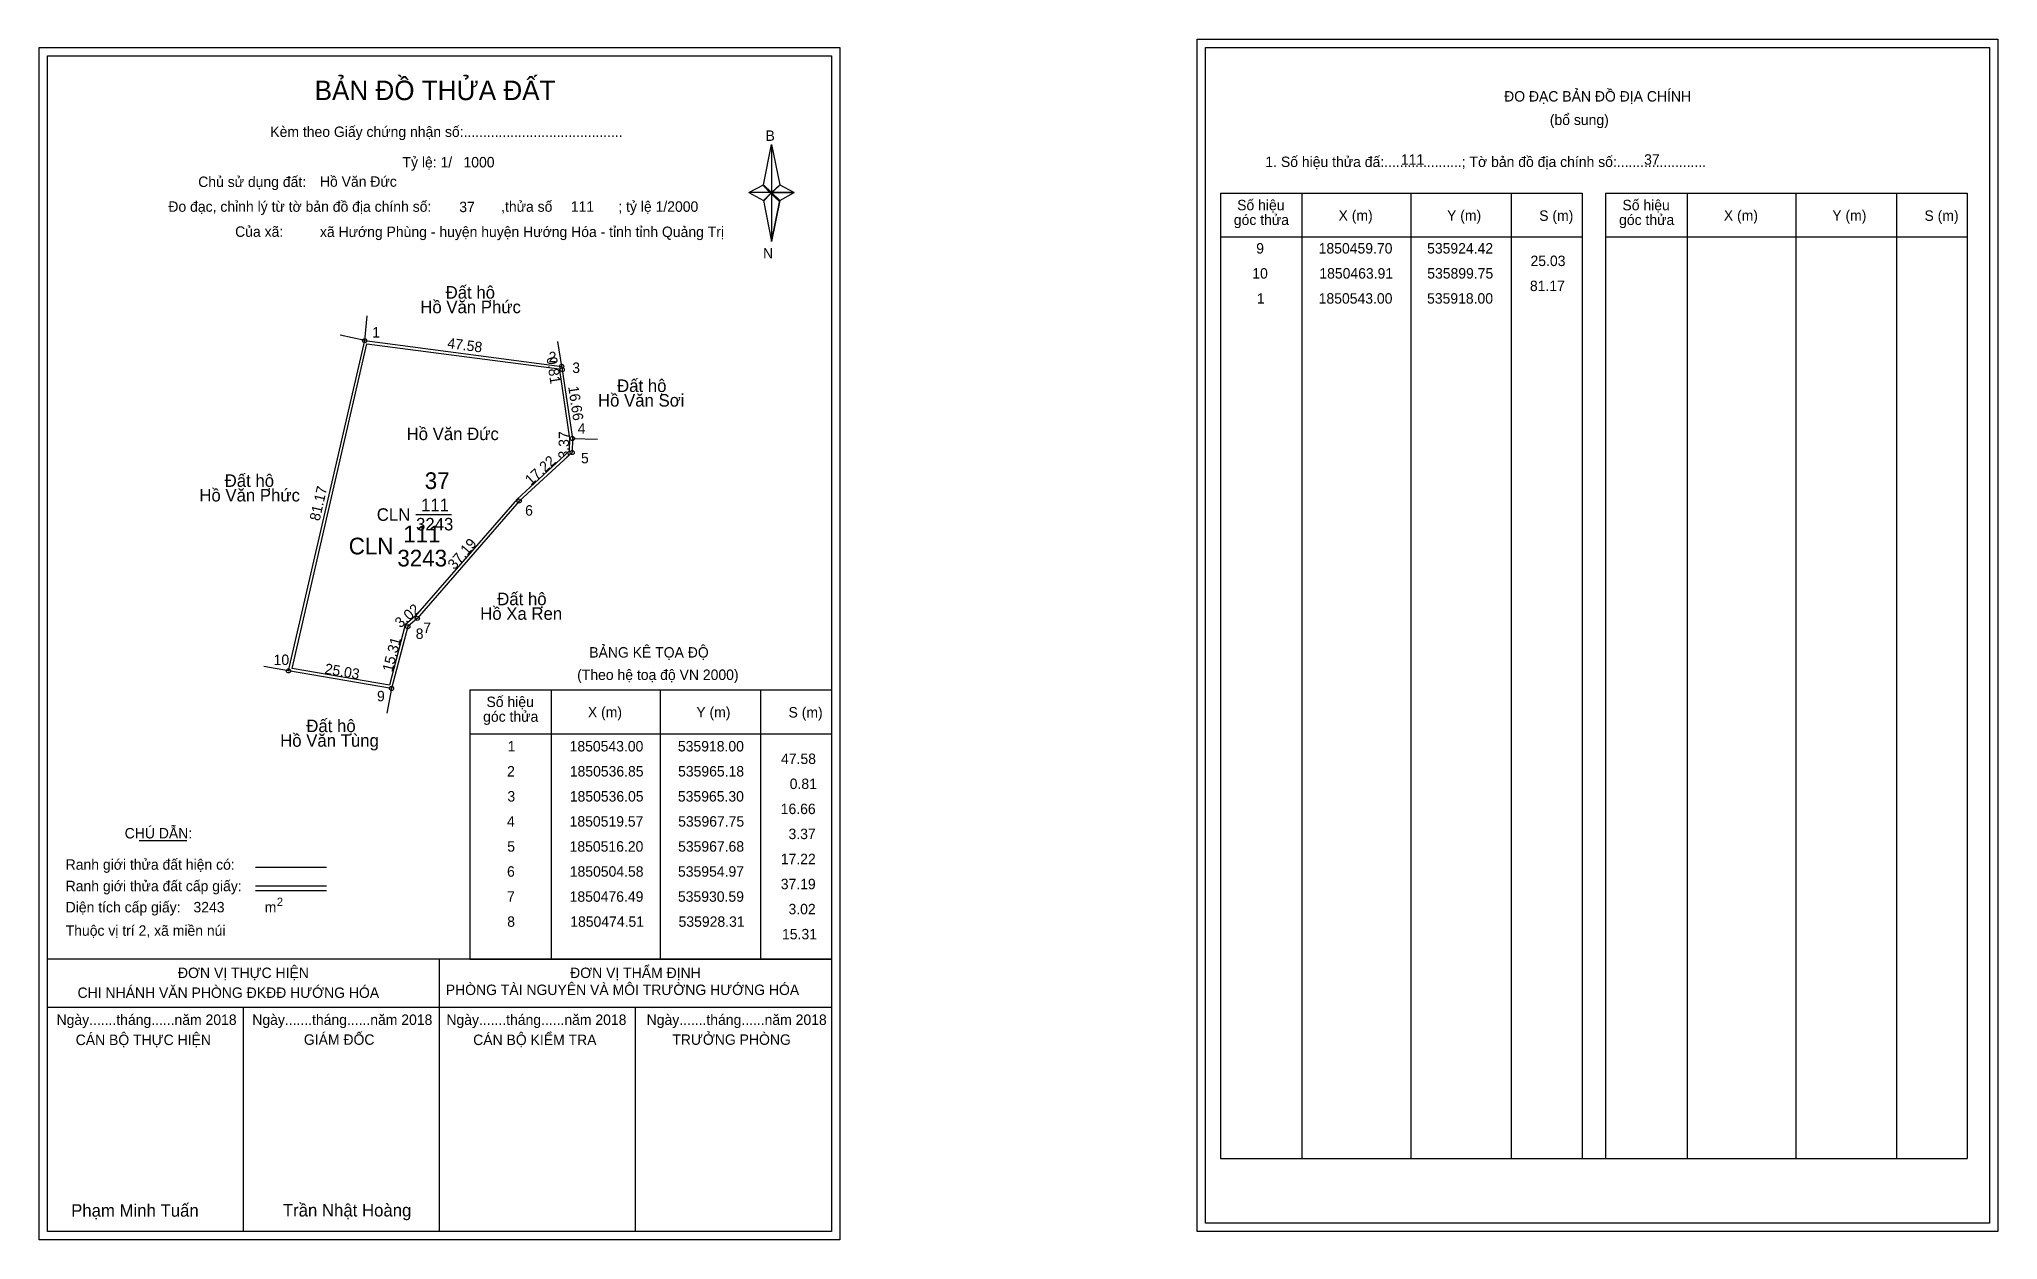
# Model space of a CAD drawing. Extents: x 535840 to 536309, y 1850328 to 1850615.
import ezdxf

# ---------------------------------------------------------------- set-up
doc = ezdxf.new("R2010")
doc.units = 0
for name, color, linetype in [('Level 1', 7, 'Continuous'), ('Level 10', 7, 'Continuous'), ('Level 11', 7, 'Continuous'), ('Level 13', 7, 'Continuous'), ('Level 2', 7, 'Continuous'), ('Level 27', 7, 'Continuous'), ('Level 3', 7, 'Continuous'), ('Level 36', 7, 'Continuous'), ('Level 4', 7, 'Continuous'), ('Level 49', 7, 'Continuous'), ('Level 5', 7, 'Continuous'), ('Level 53', 7, 'Continuous'), ('Level 55', 7, 'Continuous'), ('Level 6', 7, 'Continuous'), ('Level 63', 7, 'Continuous'), ('Level 7', 7, 'Continuous'), ('Level 9', 7, 'Continuous')]:
    doc.layers.add(name, color=color, linetype=linetype)

msp = doc.modelspace()

# ---------------------------------------------------------------- linework, layer by layer
at = {"layer": 'Level 1'}
for p, q in [((535842.05, 1850611.21), (535842.05, 1850611.21)), ((536119.37, 1850613.21), (536119.37, 1850613.21)), ((536013.47, 1850580.33), (536015.44, 1850589.97)), ((536015.44, 1850589.97), (536015.44, 1850578.45)), ((536015.44, 1850589.97), (536017.4, 1850580.33)), ((536010.02, 1850578.45), (536013.47, 1850580.33)), ((536013.47, 1850580.33), (536015.44, 1850578.45)), ((536015.29, 1850578.23), (536013.47, 1850580.11)), ((536015.44, 1850578.45), (536013.47, 1850576.61)), ((536015.29, 1850578.23), (536013.47, 1850576.39)), ((536013.47, 1850576.39), (536015.29, 1850578.23)), ((536017.26, 1850580.11), (536015.29, 1850578.23)), ((536015.29, 1850578.23), (536017.26, 1850580.11)), ((536017.26, 1850576.39), (536015.29, 1850578.23)), ((536017.4, 1850580.33), (536015.44, 1850578.45)), ((536015.44, 1850578.45), (536015.44, 1850566.75)), ((536015.44, 1850578.45), (536020.85, 1850578.45)), ((536015.44, 1850578.45), (536017.4, 1850576.61)), ((536017.4, 1850576.61), (536020.85, 1850578.45)), ((536122.9, 1850578.36), (536209.5, 1850578.36)), ((536142.49, 1850347.09), (536142.49, 1850578.36)), ((536168.56, 1850347.09), (536168.56, 1850578.36)), ((536192.54, 1850578.36), (536192.54, 1850347.09)), ((536209.5, 1850578.36), (536209.5, 1850347.09)), ((536215.16, 1850578.36), (536301.76, 1850578.36)), ((536234.75, 1850347.09), (536234.75, 1850578.36)), ((536260.82, 1850347.09), (536260.82, 1850578.36)), ((536284.79, 1850578.36), (536284.79, 1850347.09)), ((536301.76, 1850578.36), (536301.76, 1850347.09)), ((536013.47, 1850576.61), (536015.44, 1850566.75)), ((536017.4, 1850576.61), (536015.44, 1850566.75)), ((536122.9, 1850567.83), (536209.5, 1850567.83)), ((536215.16, 1850567.83), (536301.76, 1850567.83)), ((535943.14, 1850459.39), (536029.74, 1850459.39)), ((535962.73, 1850394.86), (535962.73, 1850459.39)), ((535988.8, 1850394.86), (535988.8, 1850459.39)), ((536012.77, 1850459.39), (536012.77, 1850394.86)), ((535943.14, 1850448.86), (536029.74, 1850448.86)), ((535863.96, 1850423.28), (535875.37, 1850423.28)), ((535891.83, 1850416.87), (535908.84, 1850416.87)), ((535891.83, 1850412.43), (535908.84, 1850412.43)), ((535891.83, 1850411.33), (535908.84, 1850411.33)), ((535948.87, 1850394.86), (535842.04, 1850394.86)), ((536029.74, 1850394.86), (535924.9, 1850394.86)), ((535935.89, 1850329.64), (535935.89, 1850394.86)), ((535943.14, 1850394.86), (536029.74, 1850394.86)), ((536029.74, 1850383.31), (535842.04, 1850383.31)), ((535888.97, 1850329.64), (535888.97, 1850383.31)), ((535982.82, 1850329.64), (535982.82, 1850383.31)), ((536122.9, 1850347.09), (536301.76, 1850347.09)), ((536029.74, 1850329.64), (536029.74, 1850329.64)), ((536307.07, 1850331.64), (536307.07, 1850331.64))]:
    msp.add_line(p, q, dxfattribs=at)
for points in [[(536013.47, 1850580.33), (536015.44, 1850589.97), (536015.44, 1850578.45)], [(536010.02, 1850578.45), (536013.47, 1850576.61), (536015.44, 1850578.45)], [(536015.44, 1850578.45), (536017.4, 1850580.33), (536020.85, 1850578.45)], [(536015.44, 1850578.45), (536015.44, 1850566.75), (536017.4, 1850576.61)]]:
    msp.add_lwpolyline(points, close=True, dxfattribs=at)
at = {"layer": 'Level 10'}
for p, q in [((535967.68, 1850516.2), (535954.97, 1850504.58)), ((535924.42, 1850459.7), (535899.75, 1850463.91))]:
    msp.add_line(p, q, dxfattribs=at)
for points in [[(535924.42, 1850459.7), (535899.75, 1850463.91), (535918, 1850543), (535965.18, 1850536.85), (535965.3, 1850536.05), (535967.75, 1850519.57), (535967.68, 1850516.2), (535954.97, 1850504.58), (535930.59, 1850476.49), (535928.31, 1850474.51)], [(535923.91, 1850460.5), (535900.6, 1850464.48), (535918.54, 1850542.22), (535964.57, 1850536.22), (535964.61, 1850535.95), (535967.05, 1850519.53), (535966.99, 1850516.51), (535954.47, 1850505.07), (535930.09, 1850476.99), (535927.69, 1850474.9)]]:
    msp.add_lwpolyline(points, close=True, dxfattribs=at)
at = {"layer": 'Level 11'}
for centre in [(535918, 1850543), (535965.18, 1850536.85), (535965.3, 1850536.05), (535967.68, 1850516.2), (535967.75, 1850519.57), (535954.97, 1850504.58), (535928.31, 1850474.51), (535930.59, 1850476.49), (535899.75, 1850463.91), (535924.42, 1850459.7), (535924.42, 1850459.7)]:
    msp.add_circle(centre, 0.5, dxfattribs=at)
at = {"layer": 'Level 27'}
for p, q in [((535918, 1850543), (535918.56, 1850548.97)), ((535918, 1850543), (535912.15, 1850544.35)), ((535965.18, 1850536.85), (535964.28, 1850542.78)), ((535967.75, 1850519.57), (535973.75, 1850519.41)), ((535899.75, 1850463.91), (535893.84, 1850464.92)), ((535924.42, 1850459.7), (535923.33, 1850453.8))]:
    msp.add_line(p, q, dxfattribs=at)
at = {"layer": 'Level 3'}
for p, q in [((536122.9, 1850578.36), (536122.9, 1850347.09)), ((536215.16, 1850578.36), (536215.16, 1850347.09)), ((535943.14, 1850459.39), (535943.14, 1850394.86))]:
    msp.add_line(p, q, dxfattribs=at)
at = {"layer": 'Level 63'}
for points in [[(536117.37, 1850615.21), (536309.07, 1850615.21), (536309.07, 1850329.64), (536117.37, 1850329.64)], [(535840.04, 1850613.21), (536031.74, 1850613.21), (536031.74, 1850327.64), (535840.04, 1850327.64)], [(535842.04, 1850611.21), (536029.74, 1850611.21), (536029.74, 1850329.64), (535842.04, 1850329.64)], [(536119.37, 1850613.21), (536307.07, 1850613.21), (536307.07, 1850331.64), (536119.37, 1850331.64)]]:
    msp.add_lwpolyline(points, close=True, dxfattribs=at)
at = {"layer": 'Level 9'}
msp.add_line((535930.28, 1850501.35), (535938.79, 1850501.35), dxfattribs=at)

# ---------------------------------------------------------------- texts
at = {"layer": 'Level 1'}
for s, height, p in [('BẢN ĐỒ THỬA ĐẤT', 4.6657, (535906.01, 1850600.62)), ('ĐO ĐẠC BẢN ĐỒ ĐỊA CHÍNH', 2.5, (536190.85, 1850600.27)), ('(bổ sung)', 2.5, (536201.79, 1850594.65)), ('Kèm theo Giấy chứng nhận số:.........................................', 2.5, (535895.39, 1850591.79)), ('B', 2.5, (536013.98, 1850590.85)), ('1. Số hiệu thửa đấ:....................; Tờ bản đồ địa chính số:.......................', 2.5, (536133.68, 1850584.59)), ('Chủ sử dụng đất:', 2.5, (535878.13, 1850579.8)), ('Đo đạc, chỉnh lý từ tờ bản đồ địa chính số:                  ,thửa số                 ; tỷ lệ 1/2000', 2.5, (535870.98, 1850573.87)), ('góc thửa', 2.5, (536126.12, 1850570.7)), ('Số hiệu', 2.5, (536126.92, 1850574.23)), ('X (m)', 2.5, (536151.2, 1850571.75)), ('Y (m)', 2.5, (536177.18, 1850571.75)), ('S (m)', 2.5, (536199.25, 1850571.7)), ('góc thửa', 2.5, (536218.38, 1850570.7)), ('Số hiệu', 2.5, (536219.18, 1850574.23)), ('X (m)', 2.5, (536243.46, 1850571.75)), ('Y (m)', 2.5, (536269.43, 1850571.75)), ('S (m)', 2.5, (536291.51, 1850571.7)), ('Của xã:', 2.5, (535886.97, 1850567.87)), ('N', 2.5, (536013.38, 1850562.68)), ('BẢNG KÊ TỌA ĐỘ', 2.5, (535971.77, 1850467.09)), ('(Theo hệ toạ độ VN 2000)', 2.5, (535968.87, 1850461.73)), ('Số hiệu', 2.5, (535947.16, 1850455.25)), ('X (m)', 2.5, (535971.44, 1850452.78)), ('Y (m)', 2.5, (535997.41, 1850452.78)), ('S (m)', 2.5, (536019.49, 1850452.73)), ('góc thửa', 2.5, (535946.36, 1850451.72)), ('CHÚ DẪN:', 2.5, (535860.52, 1850423.78)), ('Ranh giới thửa đất hiện có:', 2.5, (535846.39, 1850416.28)), ('Ranh giới thửa đất cấp giấy:', 2.5, (535846.39, 1850411.14)), ('Diện tích cấp giấy:', 2.5, (535846.39, 1850406.06)), ('2', 2, (535896.95, 1850407.59)), ('m', 2.5, (535894.05, 1850406.08)), ('Thuộc vị trí 2, xã miền núi', 2.5, (535846.39, 1850400.46)), ('ĐƠN VỊ THỰC HIỆN', 2.5, (535873.28, 1850390.34)), ('ĐƠN VỊ THẨM ĐỊNH', 2.5, (535967.18, 1850390.34)), ('CHI NHÁNH VĂN PHÒNG ĐKĐĐ HƯỚNG HÓA', 2.5, (535849.24, 1850385.58)), ('PHÒNG TÀI NGUYÊN VÀ MÔI TRƯỜNG HƯỚNG HÓA', 2.5, (535937.41, 1850386.27)), ('Ngày.......tháng......năm 2018', 2.5, (535844.21, 1850379.11)), ('Ngày.......tháng......năm 2018', 2.5, (535891.08, 1850379.11)), ('Ngày.......tháng......năm 2018', 2.5, (535937.56, 1850379.11)), ('Ngày.......tháng......năm 2018', 2.5, (535985.52, 1850379.11)), ('CÁN BỘ THỰC HIỆN', 2.5, (535848.79, 1850374.29)), ('GIÁM ĐỐC', 2.5, (535903.43, 1850374.35)), ('CÁN BỘ KIỂM TRA', 2.5, (535943.97, 1850374.29)), ('TRƯỞNG PHÒNG', 2.5, (535991.66, 1850374.35)), ('Phạm Minh Tuấn', 3, (535847.7, 1850333.18)), ('Trần Nhật Hoàng', 3, (535898.4, 1850333.23))]:
    msp.add_text(s, height=height, dxfattribs=at).set_placement(p)
at = {"layer": 'Level 11'}
msp.add_text('Tỷ lệ: 1/', height=2.5, dxfattribs=at).set_placement((535927.05, 1850584.48))
at = {"layer": 'Level 13'}
for s, p in [('CLN', (535920.89, 1850499.85)), ('111', (535931.48, 1850502.15)), ('3243', (535930.29, 1850497.55))]:
    msp.add_text(s, height=3, dxfattribs=at).set_placement(p)
at = {"layer": 'Level 2'}
msp.add_text('Hồ Văn Đức', height=3, dxfattribs=at).set_placement((535928.03, 1850519.18))
at = {"layer": 'Level 3'}
msp.add_text('CLN ', height=4, dxfattribs=at).set_placement((535914.18, 1850491.81))
at = {"layer": 'Level 36'}
for s, p in [('Đất hộ', (535937.38, 1850553.07)), ('Hồ Văn Phức', (535931.31, 1850549.57)), ('Hồ Văn Sơi', (535973.86, 1850527.21)), ('Đất hộ', (535978.44, 1850530.71)), ('Hồ Văn Phức', (535878.4, 1850504.48)), ('Đất hộ', (535884.47, 1850507.98)), ('Hồ Xa Ren', (535945.66, 1850476.14)), ('Đất hộ', (535949.73, 1850479.64)), ('Đất hộ', (535904.01, 1850449.24)), ('Hồ Văn Tùng', (535897.75, 1850445.74))]:
    msp.add_text(s, height=3, dxfattribs=at).set_placement(p)
at = {"layer": 'Level 4'}
msp.add_text('111', height=4, dxfattribs=at).set_placement((535927.24, 1850494.7))
at = {"layer": 'Level 49'}
for s, rotation, p in [('47.58', 352.5733, (535937.68, 1850541.24)), ('0.81', 278.5308, (535961.53, 1850538.93)), ('16.66', 278.4559, (535966.72, 1850531.97)), ('3.37', 88.8101, (535966.85, 1850514.75)), ('17.22', 42.4348, (535957.78, 1850508.23)), ('81.17', 77.0064, (535907.18, 1850499.67)), ('37.19', 49.0445, (535939.5, 1850487.98)), ('3.02', 40.9717, (535926.54, 1850474.04)), ('15.31', 75.2831, (535924.59, 1850463.51)), ('25.03', 350.3156, (535908.28, 1850463.27))]:
    msp.add_text(s, height=2.5, rotation=rotation, dxfattribs=at).set_placement(p)
at = {"layer": 'Level 5'}
msp.add_text('3243', height=4, dxfattribs=at).set_placement((535925.82, 1850488.92))
at = {"layer": 'Level 53'}
for s, p in [('9', (536131.48, 1850563.87)), ('1850459.70', (536146.44, 1850563.87)), ('535924.42', (536172.4, 1850563.87)), ('25.03', (536197.17, 1850560.87)), ('10', (536130.54, 1850557.87)), ('1850463.91', (536146.6, 1850557.87)), ('535899.75', (536172.44, 1850557.87)), ('1', (536131.62, 1850551.87)), ('1850543.00', (536146.44, 1850551.87)), ('535918.00', (536172.39, 1850551.87)), ('81.17', (536197.03, 1850554.87)), ('1', (535952.24, 1850444.61)), ('1850543.00', (535967.06, 1850444.61)), ('535918.00', (535993, 1850444.61)), ('2', (535952.09, 1850438.61)), ('1850536.85', (535967.11, 1850438.61)), ('535965.18', (535993.04, 1850438.61)), ('47.58', (536017.69, 1850441.61)), ('0.81', (536019.77, 1850435.61)), ('3', (535952.17, 1850432.61)), ('1850536.05', (535967.11, 1850432.61)), ('535965.30', (535993, 1850432.61)), ('16.66', (536017.62, 1850429.61)), ('4', (535952.08, 1850426.61)), ('1850519.57', (535967.07, 1850426.61)), ('535967.75', (535993.06, 1850426.61)), ('5', (535952.13, 1850420.61)), ('1850516.20', (535967.06, 1850420.61)), ('535967.68', (535993.04, 1850420.61)), ('3.37', (536019.49, 1850423.61)), ('17.22', (536017.63, 1850417.61)), ('6', (535952.08, 1850414.61)), ('1850504.58', (535967.1, 1850414.61)), ('535954.97', (535993.02, 1850414.61)), ('37.19', (536017.63, 1850411.61)), ('7', (535952.09, 1850408.61)), ('1850476.49', (535967.07, 1850408.61)), ('535930.59', (535993.01, 1850408.61)), ('8', (535952.12, 1850402.61)), ('1850474.51', (535967.22, 1850402.61)), ('535928.31', (535993.16, 1850402.61)), ('3.02', (536019.48, 1850405.61)), ('15.31', (536017.93, 1850399.61))]:
    msp.add_text(s, height=2.5, dxfattribs=at).set_placement(p)
at = {"layer": 'Level 55'}
for s, height, p in [('102', 0.11, (535917.88, 1850542.89)), ('1', 0.4, (535917.89, 1850543)), ('89', 0.11, (535917.92, 1850542.89)), ('2', 0.4, (535965.04, 1850536.85)), ('59', 0.11, (535965.1, 1850536.74)), ('89', 0.11, (535965.1, 1850536.74)), ('59', 0.11, (535965.1, 1850536.74)), ('3', 0.4, (535965.18, 1850536.05)), ('59', 0.11, (535965.22, 1850535.94)), ('59', 0.11, (535965.22, 1850535.94)), ('5', 0.4, (535967.55, 1850516.2)), ('116', 0.11, (535967.56, 1850516.09)), ('116', 0.11, (535967.56, 1850516.09)), ('4', 0.4, (535967.61, 1850519.57)), ('116', 0.11, (535967.63, 1850519.46)), ('116', 0.11, (535967.63, 1850519.46)), ('59', 0.11, (535967.67, 1850519.46)), ('59', 0.11, (535967.67, 1850519.46)), ('6', 0.4, (535954.83, 1850504.58)), ('116', 0.11, (535954.85, 1850504.47)), ('116', 0.11, (535954.85, 1850504.47)), ('8', 0.4, (535928.18, 1850474.51)), ('116', 0.11, (535928.19, 1850474.4)), ('116', 0.11, (535928.19, 1850474.4)), ('7', 0.4, (535930.46, 1850476.49)), ('116', 0.11, (535930.47, 1850476.38)), ('116', 0.11, (535930.47, 1850476.38)), ('10', 0.4, (535899.47, 1850463.91)), ('118', 0.11, (535899.63, 1850463.8)), ('102', 0.11, (535899.63, 1850463.8)), ('9', 0.4, (535924.28, 1850459.7)), ('116', 0.11, (535924.3, 1850459.59)), ('118', 0.11, (535924.3, 1850459.59)), ('116', 0.11, (535924.3, 1850459.59))]:
    msp.add_text(s, height=height, dxfattribs=at).set_placement(p)
at = {"layer": 'Level 6'}
for s, p in [('1000', (535941.65, 1850584.5)), ('111', (536166.13, 1850585.13)), ('37', (536224.37, 1850585.15)), ('Hồ Văn Đức', (535907.27, 1850579.86)), ('37', (535940.65, 1850573.78)), ('111', (535967.35, 1850573.86)), ('xã Hướng Phùng - huyện huyện Hướng Hóa - tỉnh tỉnh Quảng Trị', (535907.28, 1850567.82)), ('3243', (535876.99, 1850406.07))]:
    msp.add_text(s, height=2.5, dxfattribs=at).set_placement(p)
at = {"layer": 'Level 7'}
msp.add_text('37', height=4, dxfattribs=at).set_placement((535932.38, 1850507.46))
at = {"layer": 'Level 9'}
for s, p in [('1', (535919.8, 1850543.75)), ('2', (535962.05, 1850537.84)), ('3', (535967.7, 1850535.27)), ('4', (535969.01, 1850520.72)), ('5', (535969.79, 1850513.63)), ('6', (535956.41, 1850501.1)), ('8', (535930.21, 1850471.57)), ('7', (535932.01, 1850472.98)), ('10', (535896.19, 1850465.32)), ('9', (535920.95, 1850456.62))]:
    msp.add_text(s, height=2.5, dxfattribs=at).set_placement(p)

doc.saveas('drawing.dxf')
